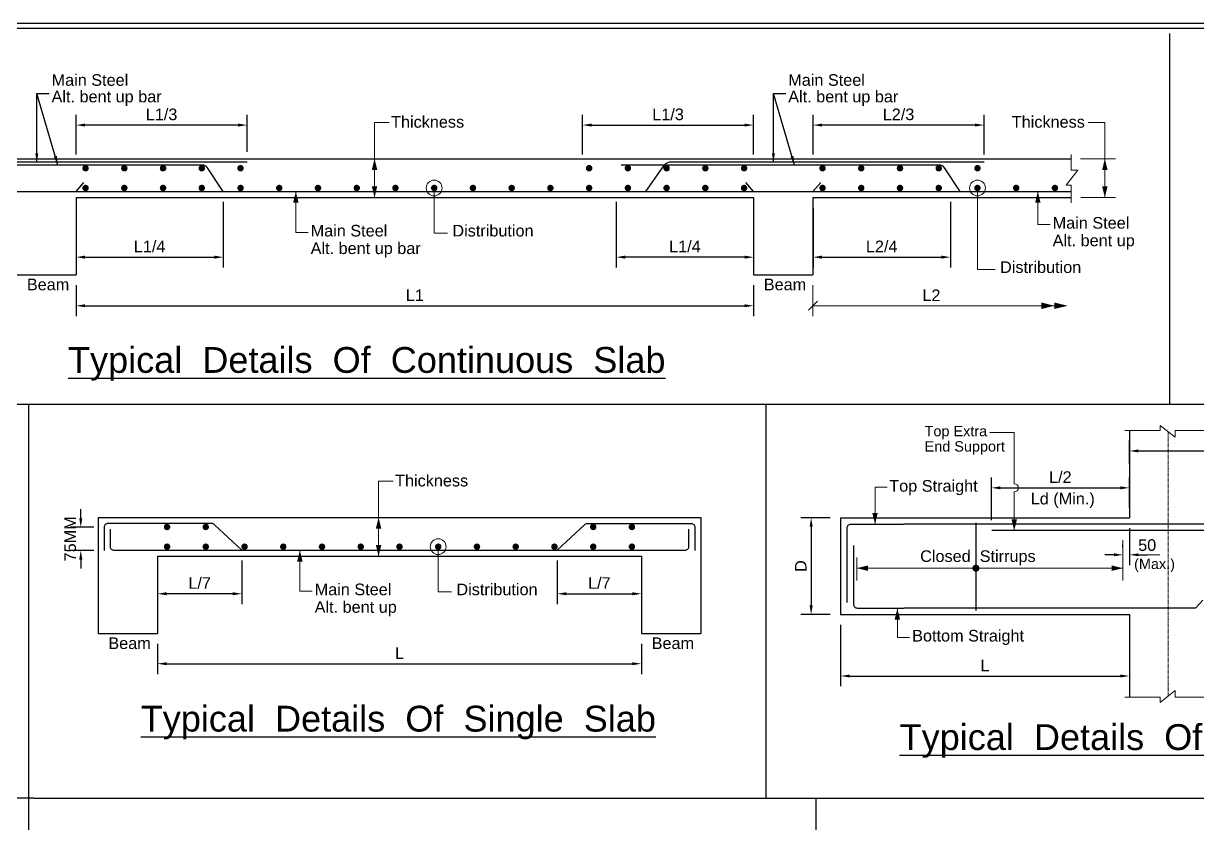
# Model space of a CAD drawing. Extents: x -100 to 77860, y -106 to 57915.
# Drawn here: x 24857 to 47588, y 39502 to 54996 of the extents above; entities that cross this region are included whole.
import ezdxf

# ---------------------------------------------------------------- set-up
doc = ezdxf.new("R2010")
doc.units = 0
doc.header["$LTSCALE"] = 100
doc.header["$MEASUREMENT"] = 0
doc.header["$PDMODE"] = 3
doc.linetypes.add('CENTER2', pattern=[1.125, 0.75, -0.125, 0.125, -0.125])
doc.layers.get('0').update_dxf_attribs({"linetype": 'CONTINUOUS'})
doc.layers.get('DEFPOINTS').update_dxf_attribs({"linetype": 'CONTINUOUS'})
for name, color, linetype in [('3MCO', 7, 'CONTINUOUS'), ('MAIN TEXT', 6, 'CONTINUOUS'), ('TEXT', 7, 'CONTINUOUS')]:
    doc.layers.add(name, color=color, linetype=linetype)
doc.layers.add('DIM', color=252, linetype='CONTINUOUS', lineweight=13)
doc.layers.add('REINF', color=4, linetype='CONTINUOUS', lineweight=25)
doc.styles.add('ARIAL', font='arial.ttf')
doc.dimstyles.new('100', dxfattribs={"dimtxt": 225, "dimasz": 175, "dimexe": 200, "dimexo": 200, "dimgap": 90, "dimtad": 1, "dimdec": 0, "dimzin": 0, "dimdsep": 46, "dimtxsty": 'ARIAL', "dimcen": 0, "dimclrd": 252, "dimclre": 252, "dimclrt": 7, "dimadec": 0, "dimazin": 0, "dimtfac": 0.004444, "dimtdec": 0, "dimtix": 1, "dimtofl": 0, "dimtmove": 2, "dimatfit": 3, "dimfxl": 0, "dimtolj": 1, "dimtzin": 0, "dimarcsym": 0})

# ---------------------------------------------------------------- blocks, each defined once
blk = doc.blocks.new('*D55')
at = {"layer": 'DEFPOINTS', "color": 0}
for p in [(38993, 53028), (35681, 52261), (38993, 52261)]:
    blk.add_point(p, dxfattribs=at)
at = {"layer": 'DIM', "lineweight": -2}
for p, q in [((35681, 52461), (35681, 53228)), ((38993, 52461), (38993, 53228)), ((35856, 53028), (38818, 53028))]:
    blk.add_line(p, q, dxfattribs=at)
at = {"layer": 'DIM'}
for points in [[(35856, 53057), (35856, 52999), (35681, 53028)], [(38818, 52999), (38818, 53057), (38993, 53028)]]:
    blk.add_solid(points, dxfattribs=at)
at = {"layer": 'DIM', "color": 7, "insert": (37337, 53234), "char_height": 225, "attachment_point": 5, "style": 'ARIAL'}
blk.add_mtext('\\A1;L1/3', dxfattribs=at)
blk = doc.blocks.new('_OBLIQUE')
at = {"color": 0, "linetype": 'ByBlock'}
blk.add_line((-0.5, -0.5), (0.5, 0.5), dxfattribs=at)
blk = doc.blocks.new('*D56')
at = {"layer": 'DEFPOINTS', "color": 0}
for p in [(36333, 51741), (38993, 51626), (36333, 50470)]:
    blk.add_point(p, dxfattribs=at)
at = {"layer": 'DIM', "lineweight": -2}
for p, q in [((36333, 51541), (36333, 50270)), ((38993, 51426), (38993, 50270)), ((38818, 50470), (36508, 50470))]:
    blk.add_line(p, q, dxfattribs=at)
at = {"layer": 'DIM'}
for points in [[(36508, 50500), (36508, 50441), (36333, 50470)], [(38818, 50441), (38818, 50500), (38993, 50470)]]:
    blk.add_solid(points, dxfattribs=at)
at = {"layer": 'DIM', "color": 7, "insert": (37663, 50677), "char_height": 225, "attachment_point": 5, "style": 'ARIAL'}
blk.add_mtext('\\A1;L1/4', dxfattribs=at)
blk = doc.blocks.new('*D57')
at = {"layer": 'DEFPOINTS', "color": 0}
for p in [(25874, 50126), (38993, 50126), (38993, 49529)]:
    blk.add_point(p, dxfattribs=at)
at = {"layer": 'DIM', "lineweight": -2}
for p, q in [((25874, 49926), (25874, 49329)), ((38993, 49926), (38993, 49329)), ((26049, 49529), (38818, 49529))]:
    blk.add_line(p, q, dxfattribs=at)
at = {"layer": 'DIM'}
for points in [[(26049, 49558), (26049, 49500), (25874, 49529)], [(38818, 49500), (38818, 49558), (38993, 49529)]]:
    blk.add_solid(points, dxfattribs=at)
at = {"layer": 'DIM', "color": 7, "insert": (32434, 49732), "char_height": 225, "attachment_point": 5, "style": 'ARIAL'}
blk.add_mtext('\\A1;L1', dxfattribs=at)
blk = doc.blocks.new('*D58')
at = {"layer": 'DEFPOINTS', "color": 0}
for p in [(25874, 51626), (28724, 51741), (28724, 50470)]:
    blk.add_point(p, dxfattribs=at)
at = {"layer": 'DIM', "lineweight": -2}
for p, q in [((25874, 51426), (25874, 50270)), ((28724, 51541), (28724, 50270)), ((26049, 50470), (28549, 50470))]:
    blk.add_line(p, q, dxfattribs=at)
at = {"layer": 'DIM'}
for points in [[(26049, 50500), (26049, 50441), (25874, 50470)], [(28549, 50441), (28549, 50500), (28724, 50470)]]:
    blk.add_solid(points, dxfattribs=at)
at = {"layer": 'DIM', "color": 7, "insert": (27299, 50677), "char_height": 225, "attachment_point": 5, "style": 'ARIAL'}
blk.add_mtext('\\A1;L1/4', dxfattribs=at)
blk = doc.blocks.new('*D59')
at = {"layer": 'DEFPOINTS', "color": 0}
for p in [(25874, 53028), (29186, 52307), (25874, 52261)]:
    blk.add_point(p, dxfattribs=at)
at = {"layer": 'DIM', "lineweight": -2}
for p, q in [((25874, 52461), (25874, 53228)), ((29186, 52507), (29186, 53228)), ((29011, 53028), (26049, 53028))]:
    blk.add_line(p, q, dxfattribs=at)
at = {"layer": 'DIM'}
for points in [[(26049, 53057), (26049, 52999), (25874, 53028)], [(29011, 52999), (29011, 53057), (29186, 53028)]]:
    blk.add_solid(points, dxfattribs=at)
at = {"layer": 'DIM', "color": 7, "insert": (27530, 53234), "char_height": 225, "attachment_point": 5, "style": 'ARIAL'}
blk.add_mtext('\\A1;L1/3', dxfattribs=at)
blk = doc.blocks.new('*D60')
at = {"layer": 'DEFPOINTS', "color": 0}
for p in [(40143, 51626), (42803, 51741), (42803, 50470)]:
    blk.add_point(p, dxfattribs=at)
at = {"layer": 'DIM', "lineweight": -2}
for p, q in [((40143, 51426), (40143, 50270)), ((42803, 51541), (42803, 50270)), ((40318, 50470), (42628, 50470))]:
    blk.add_line(p, q, dxfattribs=at)
at = {"layer": 'DIM'}
for points in [[(40318, 50500), (40318, 50441), (40143, 50470)], [(42628, 50441), (42628, 50500), (42803, 50470)]]:
    blk.add_solid(points, dxfattribs=at)
at = {"layer": 'DIM', "color": 7, "insert": (41473, 50677), "char_height": 225, "attachment_point": 5, "style": 'ARIAL'}
blk.add_mtext('\\A1;L2/4', dxfattribs=at)
blk = doc.blocks.new('*D61')
at = {"layer": 'DEFPOINTS', "color": 0}
for p in [(40143, 53028), (40143, 52261), (43454, 52261)]:
    blk.add_point(p, dxfattribs=at)
at = {"layer": 'DIM', "lineweight": -2}
for p, q in [((40143, 52461), (40143, 53228)), ((43454, 52461), (43454, 53228)), ((43279, 53028), (40318, 53028))]:
    blk.add_line(p, q, dxfattribs=at)
at = {"layer": 'DIM'}
for points in [[(40318, 53057), (40318, 52999), (40143, 53028)], [(43279, 52999), (43279, 53057), (43454, 53028)]]:
    blk.add_solid(points, dxfattribs=at)
at = {"layer": 'DIM', "color": 7, "insert": (41799, 53234), "char_height": 225, "attachment_point": 5, "style": 'ARIAL'}
blk.add_mtext('\\A1;L2/3', dxfattribs=at)
blk = doc.blocks.new('*D30')
at = {"layer": 'DEFPOINTS', "color": 0}
for p in [(35191, 44794), (36821, 44679), (36821, 43952)]:
    blk.add_point(p, dxfattribs=at)
at = {"layer": 'DIM', "lineweight": -2}
for p, q in [((35191, 44594), (35191, 43752)), ((36821, 44479), (36821, 43752)), ((35366, 43952), (36646, 43952))]:
    blk.add_line(p, q, dxfattribs=at)
at = {"layer": 'DIM'}
for points in [[(35366, 43981), (35366, 43922), (35191, 43952)], [(36646, 43922), (36646, 43981), (36821, 43952)]]:
    blk.add_solid(points, dxfattribs=at)
at = {"layer": 'DIM', "color": 7, "insert": (36006, 44158), "char_height": 225, "attachment_point": 5, "style": 'ARIAL'}
blk.add_mtext('\\A1;L/7', dxfattribs=at)
blk = doc.blocks.new('*D31')
at = {"layer": 'DEFPOINTS', "color": 0}
for p in [(27452, 43179), (36821, 43179), (36821, 42597)]:
    blk.add_point(p, dxfattribs=at)
at = {"layer": 'DIM', "lineweight": -2}
for p, q in [((27452, 42979), (27452, 42397)), ((36821, 42979), (36821, 42397)), ((27627, 42597), (36646, 42597))]:
    blk.add_line(p, q, dxfattribs=at)
at = {"layer": 'DIM'}
for points in [[(27627, 42626), (27627, 42568), (27452, 42597)], [(36646, 42568), (36646, 42626), (36821, 42597)]]:
    blk.add_solid(points, dxfattribs=at)
at = {"layer": 'DIM', "color": 7, "insert": (32137, 42799), "char_height": 225, "attachment_point": 5, "style": 'ARIAL'}
blk.add_mtext('\\A1;L', dxfattribs=at)
blk = doc.blocks.new('*D32')
at = {"layer": 'DEFPOINTS', "color": 0}
for p in [(29082, 44794), (27452, 44679), (27452, 43952)]:
    blk.add_point(p, dxfattribs=at)
at = {"layer": 'DIM', "lineweight": -2}
for p, q in [((29082, 44594), (29082, 43752)), ((27452, 44479), (27452, 43752)), ((28907, 43952), (27627, 43952))]:
    blk.add_line(p, q, dxfattribs=at)
at = {"layer": 'DIM'}
for points in [[(27627, 43981), (27627, 43922), (27452, 43952)], [(28907, 43922), (28907, 43981), (29082, 43952)]]:
    blk.add_solid(points, dxfattribs=at)
at = {"layer": 'DIM', "color": 7, "insert": (28267, 44158), "char_height": 225, "attachment_point": 5, "style": 'ARIAL'}
blk.add_mtext('\\A1;L/7', dxfattribs=at)
blk = doc.blocks.new('*D33')
at = {"layer": 'DEFPOINTS', "color": 0}
for p in [(26417, 45239), (25966, 44790), (26417, 44790)]:
    blk.add_point(p, dxfattribs=at)
at = {"layer": 'DIM', "lineweight": -2}
for p, q in [((25966, 45414), (25966, 45589)), ((26217, 45239), (25766, 45239)), ((26217, 44790), (25766, 44790)), ((25966, 44615), (25966, 44440))]:
    blk.add_line(p, q, dxfattribs=at)
at = {"layer": 'DIM'}
for points in [[(25936, 45414), (25995, 45414), (25966, 45239)], [(25995, 44615), (25936, 44615), (25966, 44790)]]:
    blk.add_solid(points, dxfattribs=at)
at = {"layer": 'DIM', "color": 7, "insert": (25761, 45015), "char_height": 225, "attachment_point": 5, "rotation": 90, "style": 'ARIAL'}
blk.add_mtext('\\A1;75MM', dxfattribs=at)
blk = doc.blocks.new('*D35')
at = {"layer": 'DEFPOINTS', "color": 0}
for p in [(40677, 45425), (40107, 43550), (40677, 43550)]:
    blk.add_point(p, dxfattribs=at)
at = {"layer": 'DIM', "lineweight": -2}
for p, q in [((40477, 45425), (39907, 45425)), ((40107, 45250), (40107, 43725)), ((40477, 43550), (39907, 43550))]:
    blk.add_line(p, q, dxfattribs=at)
at = {"layer": 'DIM'}
for points in [[(40137, 45250), (40078, 45250), (40107, 45425)], [(40078, 43725), (40137, 43725), (40107, 43550)]]:
    blk.add_solid(points, dxfattribs=at)
at = {"layer": 'DIM', "color": 7, "insert": (39905, 44487), "char_height": 225, "attachment_point": 5, "rotation": 90, "style": 'ARIAL'}
blk.add_mtext('\\A1;D', dxfattribs=at)
blk = doc.blocks.new('*D36')
at = {"layer": 'DEFPOINTS', "color": 0}
for p in [(46269, 46003), (46269, 45425), (43596, 45175)]:
    blk.add_point(p, dxfattribs=at)
at = {"layer": 'DIM', "lineweight": -2}
for p, q in [((43596, 45375), (43596, 46203)), ((46269, 45625), (46269, 46203)), ((43771, 46003), (46094, 46003))]:
    blk.add_line(p, q, dxfattribs=at)
at = {"layer": 'DIM'}
for points in [[(43771, 46032), (43771, 45974), (43596, 46003)], [(46094, 45974), (46094, 46032), (46269, 46003)]]:
    blk.add_solid(points, dxfattribs=at)
at = {"layer": 'DIM', "color": 7, "insert": (44932, 46209), "char_height": 225, "attachment_point": 5, "style": 'ARIAL'}
blk.add_mtext('\\A1;L/2', dxfattribs=at)
blk = doc.blocks.new('*D37')
at = {"layer": 'DEFPOINTS', "color": 0}
for p in [(40677, 43550), (46269, 42845), (46269, 42359)]:
    blk.add_point(p, dxfattribs=at)
at = {"layer": 'DIM', "lineweight": -2}
for p, q in [((40677, 43350), (40677, 42159)), ((46269, 42645), (46269, 42159)), ((40852, 42359), (46094, 42359))]:
    blk.add_line(p, q, dxfattribs=at)
at = {"layer": 'DIM'}
for points in [[(40852, 42388), (40852, 42330), (40677, 42359)], [(46094, 42330), (46094, 42388), (46269, 42359)]]:
    blk.add_solid(points, dxfattribs=at)
at = {"layer": 'DIM', "color": 7, "insert": (43473, 42562), "char_height": 225, "attachment_point": 5, "style": 'ARIAL'}
blk.add_mtext('\\A1;L', dxfattribs=at)
blk = doc.blocks.new('*D38')
at = {"layer": 'DEFPOINTS', "color": 0}
for p in [(46269, 45425), (46144, 44706), (46144, 44655)]:
    blk.add_point(p, dxfattribs=at)
at = {"layer": 'DIM', "lineweight": -2}
for p, q in [((46269, 45225), (46269, 44506)), ((46144, 44855), (46144, 44906)), ((45969, 44706), (45794, 44706)), ((46444, 44706), (46619, 44706))]:
    blk.add_line(p, q, dxfattribs=at)
at = {"layer": 'DIM'}
for points in [[(45969, 44677), (45969, 44735), (46144, 44706)], [(46444, 44735), (46444, 44677), (46269, 44706)]]:
    blk.add_solid(points, dxfattribs=at)
at = {"layer": 'DIM', "color": 7, "insert": (46613, 44893), "char_height": 225, "attachment_point": 5, "style": 'ARIAL'}
blk.add_mtext('\\A1;50', dxfattribs=at)
blk = doc.blocks.new('*D39')
at = {"layer": 'DEFPOINTS', "color": 0}
for p in [(53360, 46718), (46269, 46268), (53360, 45950)]:
    blk.add_point(p, dxfattribs=at)
at = {"layer": 'DIM', "lineweight": -2}
for p, q in [((46269, 46468), (46269, 46918)), ((53360, 46150), (53360, 46918)), ((46444, 46718), (53185, 46718))]:
    blk.add_line(p, q, dxfattribs=at)
at = {"layer": 'DIM'}
for points in [[(46444, 46747), (46444, 46689), (46269, 46718)], [(53185, 46689), (53185, 46747), (53360, 46718)]]:
    blk.add_solid(points, dxfattribs=at)
at = {"layer": 'DIM', "color": 7, "char_height": 225, "attachment_point": 5, "style": 'ARIAL'}
for s, insert in [('\\A1;L', (49814, 46920)), ('OR', (49814, 46511))]:
    blk.add_mtext(s, dxfattribs=dict(at, insert=insert))

msp = doc.modelspace()

# ---------------------------------------------------------------- linework, layer by layer
for p, q in [((47053.3, 47623.3), (47053.3, 54799.9)), ((12068.5, 47623.3), (46573.3, 47623.3)), ((24956.6, 47623.3), (24956.6, 39992.9)), ((39239.1, 39992.9), (39239.1, 47623.3)), ((45356.3, 47623.3), (66724.2, 47623.3)), ((25059.5, 39992.9), (12068.5, 39992.9)), ((25059.5, 39992.9), (39239.1, 39992.9)), ((39239.1, 39992.9), (66724.2, 39992.9)), ((40205.4, 31730.6), (40205.4, 39992.9))]:
    msp.add_line(p, q)
at = {"color": 5}
msp.add_lwpolyline([(-100, -106), (77746.6, -106), (77746.6, 54995.6), (-100, 54995.6)], close=True, dxfattribs=at)
at = {"color": 6}
msp.add_lwpolyline([(0, -6), (77646.6, -6), (77646.6, 54895.6), (0, 54895.6)], close=True, dxfattribs=at)
msp.add_lwpolyline([(24956.6, 39992.9), (24956.6, 9932.6)])
at = {"layer": '3MCO'}
for p, q in [((25113.9, 52307.1), (25113.9, 53638.6)), ((39376.4, 52307.1), (39376.4, 53638.6)), ((14205.3, 52376.1), (45141.6, 52376.1)), ((25874.4, 51626.1), (38992.7, 51626.1)), ((25874.4, 51626.1), (25874.4, 50126.1)), ((38992.7, 51626.1), (38992.7, 50126.1)), ((40142.7, 51626.1), (45141.6, 51626.1)), ((40142.7, 51626.1), (40142.7, 50126.1)), ((24724.4, 50126.1), (25874.4, 50126.1)), ((38992.7, 50126.1), (40142.7, 50126.1)), ((46268.5, 47110.6), (46268.5, 45424.8)), ((26302.1, 45429.1), (37971.3, 45429.1)), ((26302.1, 45429.1), (26302.1, 43179.1)), ((37971.3, 45429.1), (37971.3, 43179.1)), ((40677.2, 45424.8), (46268.5, 45424.8)), ((40677.2, 45424.8), (40677.2, 43549.8)), ((27452.1, 44679.1), (36821.3, 44679.1)), ((27452.1, 44679.1), (27452.1, 43179.1)), ((36821.3, 44679.1), (36821.3, 43179.1)), ((40677.2, 43549.8), (46268.5, 43549.8)), ((46268.5, 43549.8), (46268.5, 41947.7)), ((26302.1, 43179.1), (27452.1, 43179.1)), ((36821.3, 43179.1), (37971.3, 43179.1))]:
    msp.add_line(p, q, dxfattribs=at)
for points in [[(31653.9, 52376.1, 0, 106.2, 0), (31653.9, 52158.2, 106.2, 106.2, 0)], [(45793, 52376.1, 0, 106.2, 0), (45793, 52158.2, 106.2, 106.2, 0)], [(31653.9, 51626.1, 0, 106.2, 0), (31653.9, 51844, 106.2, 106.2, 0)], [(45793, 51626.1, 0, 106.2, 0), (45793, 51844, 106.2, 106.2, 0)], [(30129.9, 51741.1, 0, 106.2, 0), (30129.9, 51523.2, 106.2, 106.2, 0)], [(44496.4, 51741.1, 0, 106.2, 0), (44496.4, 51523.2, 106.2, 106.2, 0)], [(44819.3, 49529.1, 0, 125, 0), (44562.9, 49529.1, 125, 125, 0)], [(45072.5, 49529.1, 0, 125, 0), (44816.1, 49529.1, 125, 125, 0)], [(31731.6, 45429.1, 0, 106.2, 0), (31731.6, 45211.2, 106.2, 106.2, 0)], [(41343.7, 45299.8, 0, 106.2, 0), (41343.7, 45517.7, 106.2, 106.2, 0)], [(44039, 45174.8, 0, 106.2, 0), (44039, 45392.7, 106.2, 106.2, 0)], [(30207.6, 44794.1, 0, 106.2, 0), (30207.6, 44576.2, 106.2, 106.2, 0)], [(31731.6, 44679.1, 0, 106.2, 0), (31731.6, 44897, 106.2, 106.2, 0)], [(40992.7, 44447.1, 0, 106.2, 0), (41210.6, 44447.1, 106.2, 106.2, 0)], [(46143.5, 44447.1, 0, 106.2, 0), (45925.6, 44447.1, 106.2, 106.2, 0)], [(41776, 43669.1, 0, 106.2, 0), (41776, 43451.2, 106.2, 106.2, 0)]]:
    msp.add_lwpolyline(points, format="xyseb", dxfattribs=at)
at = {"layer": 'DIM'}
for p, q in [((25351.3, 53638.6), (25113.9, 53638.6)), ((39613.8, 53638.6), (39376.4, 53638.6)), ((31653.9, 53080.3), (31653.9, 51626.1)), ((31653.9, 53080.3), (31939.6, 53080.3)), ((45471.3, 53080.3), (45793, 53080.3)), ((45793, 53080.3), (45793, 51626.1)), ((45141.6, 52157.7), (45141.6, 52459.1)), ((45320, 52376.1), (46000.2, 52376.1)), ((45041.8, 51863.3), (45269.6, 52157.7)), ((45269.6, 52157.7), (45141.6, 52157.7)), ((45141.6, 51863.3), (45041.8, 51863.3)), ((45141.6, 51522.5), (45141.6, 51863.3)), ((30129.9, 51741.1), (30129.9, 50950.8)), ((32808.8, 51809.8), (32808.8, 50934.4)), ((43327, 51809.8), (43327, 50228)), ((44496.4, 51741.1), (44496.4, 51102.1)), ((45327.7, 51626.1), (46000.2, 51626.1)), ((30367.3, 50950.8), (30129.9, 50950.8)), ((32808.8, 50934.4), (33063.5, 50934.4)), ((44733.8, 51102.1), (44496.4, 51102.1)), ((43327, 50228), (43667, 50228)), ((44039, 47073.6), (43564.5, 47073.6)), ((44039, 46082.2), (44039, 47073.6)), ((46179.7, 47110.6), (46863.4, 47110.6)), ((46863.4, 47210.4), (47157.9, 46982.6)), ((46863.4, 47110.6), (46863.4, 47210.4)), ((47157.9, 47110.6), (47878.6, 47110.6)), ((47157.9, 46982.6), (47157.9, 47110.6)), ((31731.6, 46133.3), (31731.6, 44679.1)), ((31731.6, 46133.3), (32017.3, 46133.3)), ((41343.7, 45299.8), (41343.7, 46015.7)), ((41581.1, 46015.7), (41343.7, 46015.7)), ((44039, 45174.8), (44039, 45923.7)), ((30207.6, 44794.1), (30207.6, 44003.7)), ((32886.5, 44862.8), (32886.5, 43987.4)), ((46143.5, 44988.9), (46143.5, 44206.3)), ((40992.7, 44655), (40992.7, 44206.3)), ((46443.5, 44705.7), (46857.1, 44705.7)), ((40992.7, 44447.1), (46143.5, 44447.1)), ((30445, 44003.7), (30207.6, 44003.7)), ((32886.5, 43987.4), (33141.2, 43987.4)), ((41776, 43669.1), (41776, 43107.2)), ((42013.4, 43107.2), (41776, 43107.2)), ((46863.4, 41848), (47157.9, 42075.7)), ((47157.9, 42075.7), (47157.9, 41947.7)), ((46179.7, 41947.7), (46863.4, 41947.7)), ((46863.4, 41947.7), (46863.4, 41848)), ((47157.9, 41947.7), (47878.6, 41947.7))]:
    msp.add_line(p, q, dxfattribs=at)
at = {"layer": 'DIM', "linetype": 'ByBlock'}
for p, q in [((40142.7, 49926.1), (40142.7, 49329.1)), ((45029.8, 49529.1), (40142.7, 49529.1))]:
    msp.add_line(p, q, dxfattribs=at)
at = {"layer": 'DIM', "linetype": 'CENTER2'}
msp.add_line((47018.5, 47090.4), (47018.5, 41967.9), dxfattribs=at)
at = {"layer": 'DIM'}
for centre in [(32808.8, 51809.8), (43327, 51809.8), (32886.5, 44862.8)]:
    msp.add_circle(centre, 152.9, dxfattribs=at)
msp.add_arc((44039, 46003), 79.3, 270, 90, dxfattribs=at)
at = {"layer": 'REINF'}
for p, q in [((29186.1, 52307.1), (23099, 52307.1)), ((43454.3, 52307.1), (37367.3, 52307.1)), ((28320.5, 52254.6), (22161.9, 52254.6)), ((28724.4, 51741.1), (28420.6, 52200.8)), ((42588.7, 52254.6), (36430.1, 52254.6)), ((36908.3, 51741.1), (37269, 52256)), ((42992.7, 51741.1), (42688.8, 52200.8)), ((25874.4, 51741.1), (26026.2, 51919)), ((38992.7, 51741.1), (38840.9, 51919)), ((40142.7, 51741.1), (40294.5, 51919)), ((43297.2, 45328.1), (43297.2, 43625)), ((47547.2, 43674.8), (47692.8, 43828.8))]:
    msp.add_line(p, q, dxfattribs=at)
for points in [[(14435.3, 52148.2), (14435.3, 51816.1, 0.4142136), (14510.3, 51741.1), (45141.6, 51741.1)], [(29082.1, 44794.1), (28555.6, 45289.2, 0.2129385), (28499.7, 45314.1), (26492.1, 45314.1, 0.4142136), (26417.1, 45239.1), (26417.1, 44790.1)], [(35191.4, 44794.1), (35717.9, 45289.2, -0.2129385), (35773.7, 45314.1), (37781.3, 45314.1, -0.4142136), (37856.3, 45239.1), (37856.3, 44789.2)], [(40802.2, 43780.3), (40802.2, 45224.8, -0.4142136), (40877.2, 45299.8), (41893.5, 45299.8)], [(26532.1, 45201.2), (26532.1, 44869.1, 0.4142136), (26607.1, 44794.1), (37666.3, 44794.1, 0.4142136), (37741.3, 44869.1), (37741.3, 45201.2)], [(40927.2, 44888.4), (40927.2, 43749.8, 0.4142136), (41002.2, 43674.8), (41893.5, 43674.8)]]:
    msp.add_lwpolyline(points, format="xyb", dxfattribs=at)
for points, const_width in [([(26027.6, 52192.4, -1), (26090.1, 52192.4, -1)], 62.5), ([(26777.6, 52192.4, -1), (26840.1, 52192.4, -1)], 62.5), ([(27527.6, 52192.4, -1), (27590.1, 52192.4, -1)], 62.5), ([(28277.6, 52192.4, -1), (28340.1, 52192.4, -1)], 62.5), ([(29027.6, 52192.4, -1), (29090.1, 52192.4, -1)], 62.5), ([(35839.6, 52192.4, 1), (35777.1, 52192.4, 1)], 62.5), ([(36589.6, 52192.4, 1), (36527.1, 52192.4, 1)], 62.5), ([(37339.6, 52192.4, 1), (37277.1, 52192.4, 1)], 62.5), ([(38089.6, 52192.4, 1), (38027.1, 52192.4, 1)], 62.5), ([(38839.6, 52192.4, 1), (38777.1, 52192.4, 1)], 62.5), ([(40295.8, 52192.4, -1), (40358.3, 52192.4, -1)], 62.5), ([(41045.8, 52192.4, -1), (41108.3, 52192.4, -1)], 62.5), ([(41795.8, 52192.4, -1), (41858.3, 52192.4, -1)], 62.5), ([(42545.8, 52192.4, -1), (42608.3, 52192.4, -1)], 62.5), ([(43295.8, 52192.4, -1), (43358.3, 52192.4, -1)], 62.5), ([(26027.6, 51809.8, 1), (26090.1, 51809.8, 1)], 62.5), ([(26777.6, 51809.8, 1), (26840.1, 51809.8, 1)], 62.5), ([(27527.6, 51809.8, 1), (27590.1, 51809.8, 1)], 62.5), ([(28277.6, 51809.8, 1), (28340.1, 51809.8, 1)], 62.5), ([(29027.6, 51809.8, 1), (29090.1, 51809.8, 1)], 62.5), ([(29777.6, 51809.8, 1), (29840.1, 51809.8, 1)], 62.5), ([(30527.6, 51809.8, 1), (30590.1, 51809.8, 1)], 62.5), ([(31277.6, 51809.8, 1), (31340.1, 51809.8, 1)], 62.5), ([(32027.6, 51809.8, 1), (32090.1, 51809.8, 1)], 62.5), ([(32777.6, 51809.8, 1), (32840.1, 51809.8, 1)], 62.5), ([(33527.6, 51809.8, 1), (33590.1, 51809.8, 1)], 62.5), ([(34277.6, 51809.8, 1), (34340.1, 51809.8, 1)], 62.5), ([(35027.6, 51809.8, 1), (35090.1, 51809.8, 1)], 62.5), ([(35839.6, 51809.8, -1), (35777.1, 51809.8, -1)], 62.5), ([(36589.6, 51809.8, -1), (36527.1, 51809.8, -1)], 62.5), ([(37339.6, 51809.8, -1), (37277.1, 51809.8, -1)], 62.5), ([(38089.6, 51809.8, -1), (38027.1, 51809.8, -1)], 62.5), ([(38839.6, 51809.8, -1), (38777.1, 51809.8, -1)], 62.5), ([(40295.8, 51809.8, 1), (40358.3, 51809.8, 1)], 62.5), ([(41045.8, 51809.8, 1), (41108.3, 51809.8, 1)], 62.5), ([(41795.8, 51809.8, 1), (41858.3, 51809.8, 1)], 62.5), ([(42545.8, 51809.8, 1), (42608.3, 51809.8, 1)], 62.5), ([(43295.8, 51809.8, 1), (43358.3, 51809.8, 1)], 62.5), ([(44107.8, 51809.8, -1), (44045.3, 51809.8, -1)], 62.5), ([(44857.8, 51809.8, -1), (44795.3, 51809.8, -1)], 62.5), ([(27605.3, 45245.4, -1), (27667.8, 45245.4, -1)], 62.5), ([(28355.3, 45245.4, -1), (28417.8, 45245.4, -1)], 62.5), ([(35918.2, 45245.4, 1), (35855.7, 45245.4, 1)], 62.5), ([(36668.2, 45245.4, 1), (36605.7, 45245.4, 1)], 62.5), ([(27605.3, 44862.8, 1), (27667.8, 44862.8, 1)], 62.5), ([(28355.3, 44862.8, 1), (28417.8, 44862.8, 1)], 62.5), ([(29105.3, 44862.8, 1), (29167.8, 44862.8, 1)], 62.5), ([(29855.3, 44862.8, 1), (29917.8, 44862.8, 1)], 62.5), ([(30605.3, 44862.8, 1), (30667.8, 44862.8, 1)], 62.5), ([(31355.3, 44862.8, 1), (31417.8, 44862.8, 1)], 62.5), ([(32105.3, 44862.8, 1), (32167.8, 44862.8, 1)], 62.5), ([(32855.3, 44862.8, 1), (32917.8, 44862.8, 1)], 62.5), ([(33605.3, 44862.8, 1), (33667.8, 44862.8, 1)], 62.5), ([(34355.3, 44862.8, 1), (34417.8, 44862.8, 1)], 62.5), ([(35168.2, 44862.8, -1), (35105.7, 44862.8, -1)], 62.5), ([(35918.2, 44862.8, -1), (35855.7, 44862.8, -1)], 62.5), ([(36668.2, 44862.8, -1), (36605.7, 44862.8, -1)], 62.5), ([(43262.8, 44447.1, 1), (43331.6, 44447.1, 1)], 68.8)]:
    msp.add_lwpolyline(points, format="xyb", close=True, dxfattribs=dict(at, const_width=const_width))
for points in [[(53359.9, 45299.8), (41900, 45299.8)], [(53359.9, 45174.8), (43602.1, 45174.8)], [(47547.2, 43674.8), (41900, 43674.8)]]:
    msp.add_lwpolyline(points, dxfattribs=at)
for centre, start, end in [((37367.3, 52187.1), 90, 144.98623), ((28320.5, 52134.6), 33.46291, 90), ((42588.7, 52134.6), 33.46291, 90)]:
    msp.add_arc(centre, 120, start, end, dxfattribs=at)

# ---------------------------------------------------------------- block references
at = {"layer": 'DIM', "linetype": 'ByBlock', "xscale": 175, "yscale": 175, "zscale": 175, "rotation": 180}
msp.add_blockref('_OBLIQUE', (40142.7, 49529.1), dxfattribs=at)

# ---------------------------------------------------------------- texts
at = {"layer": 'DIM', "color": 7, "linetype": 'ByBlock', "insert": (42435.5, 49731.6), "char_height": 225, "attachment_point": 5, "style": 'ARIAL'}
msp.add_mtext('L2', dxfattribs=at)
at = {"layer": 'MAIN TEXT', "style": 'ARIAL'}
for s, p in [('%%UTypical  Details  Of  Continuous  Slab', (25718.9, 48229.9)), ('%%UTypical  Details  Of  Single  Slab', (27126.3, 41282.9)), ('%%UTypical  Details  Of  Cantilever  Beam', (41819.7, 40925.7))]:
    msp.add_text(s, height=500, dxfattribs=at).set_placement(p)
at = {"layer": 'TEXT', "style": 'ARIAL'}
for s, height, p in [('Main Steel', 225, (25400.5, 53788.7)), ('Main Steel', 225, (39663, 53788.7)), ('Alt. bent up bar', 225, (25400.5, 53468.1)), ('Alt. bent up bar', 225, (39663, 53468.1)), ('Thickness', 225, (31973.6, 52977)), ('Thickness', 225, (43991.4, 52977)), ('Main Steel', 225, (44782.9, 51022)), ('Main Steel', 225, (30416.5, 50870.6)), ('Distribution', 225, (33160.9, 50870.6)), ('Alt. bent up', 225, (44782.9, 50681.6)), ('Alt. bent up bar', 225, (30416.5, 50530.2)), ('Distribution', 225, (43764.5, 50164.2)), ('Beam', 225, (24922.2, 49828.8)), ('Beam', 225, (39190.5, 49828.8)), ('Top Extra', 200, (42304, 47001.5)), ('End Support', 200, (42304, 46705.6)), ('Thickness', 225, (32051.3, 46030)), ('Top Straight', 225, (41619.7, 45928.4)), ('Ld (Min.)', 225, (44358.1, 45681.6)), ('Closed  Stirrups', 225, (42217.6, 44567.7)), ('(Max.)', 200, (46359.7, 44430.1)), ('Main Steel', 225, (30494.2, 43923.6)), ('Distribution', 225, (33238.7, 43923.6)), ('Alt. bent up', 225, (30494.2, 43583.2)), ('Bottom Straight', 225, (42062.6, 43027)), ('Beam', 225, (26499.9, 42881.8)), ('Beam', 225, (37019, 42881.8))]:
    msp.add_text(s, height=height, dxfattribs=at).set_placement(p)

# ---------------------------------------------------------------- dimensions: what is measured, and where the dimension line sits
at = {"layer": 'DIM'}
for base, p1, p2, text, picture, middle in [((25874.4, 53027.9), (29186.1, 52307.1), (25874.4, 52261.1), 'L1/3', '*D59', (27530.3, 53234.3)), ((38992.7, 53027.9), (35681, 52261.1), (38992.7, 52261.1), 'L1/3', '*D55', (37336.9, 53234.3)), ((40142.7, 53027.9), (43454.3, 52261.1), (40142.7, 52261.1), 'L2/3', '*D61', (41798.5, 53234.3)), ((28724.4, 50470.4), (25874.4, 51626.1), (28724.4, 51741.1), 'L1/4', '*D58', (27299.4, 50676.7)), ((36332.7, 50470.4), (38992.7, 51626.1), (36332.7, 51741.1), 'L1/4', '*D56', (37662.7, 50676.7)), ((42802.7, 50470.4), (40142.7, 51626.1), (42802.7, 51741.1), 'L2/4', '*D60', (41472.7, 50676.7)), ((38992.7, 49529.1), (25874.4, 50126.1), (38992.7, 50126.1), 'L1', '*D57', (32433.6, 49732.1)), ((53359.9, 46717.7), (46268.5, 46267.7), (53359.9, 45949.9), 'L\\XOR', '*D39', (49814.2, 46717.7)), ((46268.5, 46003), (43595.6, 45174.8), (46268.5, 45424.8), 'L/2', '*D36', (44932.1, 46209.3)), ((27452.1, 43951.5), (29082.1, 44794.1), (27452.1, 44679.1), 'L/7', '*D32', (28267.1, 44157.9)), ((36821.3, 43951.5), (35191.4, 44794.1), (36821.3, 44679.1), 'L/7', '*D30', (36006.3, 44157.9)), ((46268.5, 42359.1), (40677.2, 43549.8), (46268.5, 42845), 'L', '*D37', (43472.9, 42561.6)), ((36821.3, 42596.8), (27452.1, 43179.1), (36821.3, 43179.1), 'L', '*D31', (32136.7, 42799.3))]:
    dim = msp.add_linear_dim(base=base, p1=p1, p2=p2, text=text, dimstyle='100', override={"dimtxsty": 'ARIAL', "dimblk1": 'OBLIQUE', "dimblk2": 'OBLIQUE', "dimclrd": 256, "dimclre": 256}, dxfattribs=at)
    dim.commit()
    dim.dimension.update_dxf_attribs({"geometry": picture, "text_midpoint": middle})
for base, p1, p2, text, override, picture, middle in [((25965.6, 44790.1), (26417.1, 45239.1), (26417.1, 44790.1), '75MM', {"dimtxsty": 'ARIAL', "dimblk1": 'OBLIQUE', "dimclrd": 256, "dimclre": 256}, '*D33', (25761.2, 45014.6)), ((40107.4, 43549.8), (40677.2, 45424.8), (40677.2, 43549.8), 'D', {"dimtxsty": 'ARIAL', "dimblk1": 'OBLIQUE', "dimblk2": 'OBLIQUE', "dimclrd": 256, "dimclre": 256}, '*D35', (39904.9, 44487.3))]:
    dim = msp.add_linear_dim(base=base, p1=p1, p2=p2, angle=90, text=text, dimstyle='100', override=override, dxfattribs=at)
    dim.commit()
    dim.dimension.update_dxf_attribs({"geometry": picture, "text_midpoint": middle})
dim = msp.add_linear_dim(base=(46143.5, 44705.7), p1=(46268.5, 45424.8), p2=(46143.5, 44655), text='50', dimstyle='100', override={"dimtxsty": 'ARIAL', "dimblk1": 'OBLIQUE', "dimblk2": 'OBLIQUE', "dimclrd": 256, "dimclre": 256}, dxfattribs=at)
dim.commit()
dim.dimension.update_dxf_attribs({"geometry": '*D38', "text_midpoint": (46612.9, 44893.1), "dimtype": 160})

# ---------------------------------------------------------------- leaders
at = {"layer": '3MCO'}
for points in [[(25113.9, 52307.1), (25113.9, 53638.6), (25351.3, 53638.6)], [(25524.1, 52254.6), (25113.9, 53638.6), (25351.3, 53638.6)], [(39376.4, 52307.1), (39376.4, 53638.6), (39613.8, 53638.6)], [(39786.6, 52254.6), (39376.4, 53638.6), (39613.8, 53638.6)]]:
    msp.add_leader(points, dimstyle='100', override={"dimgap": 90, "dimtad": 0}, dxfattribs=at)

doc.saveas('drawing.dxf')
